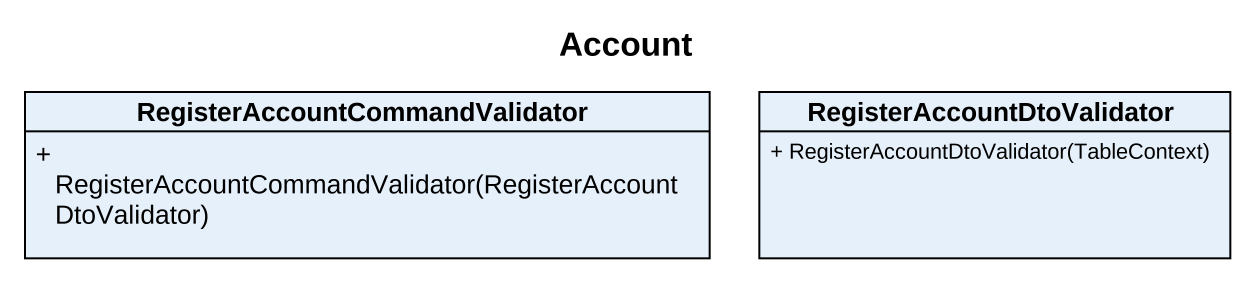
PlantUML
@startuml
title Account
hide circle
hide empty members
skinparam classAttributeIconSize 0
class "RegisterAccountCommandValidator" as RegisterAccountCommandValida {
  + RegisterAccountCommandValidator(RegisterAccountDtoValidator)
}
class RegisterAccountDtoValidator {
  + RegisterAccountDtoValidator(TableContext)
}
@enduml
